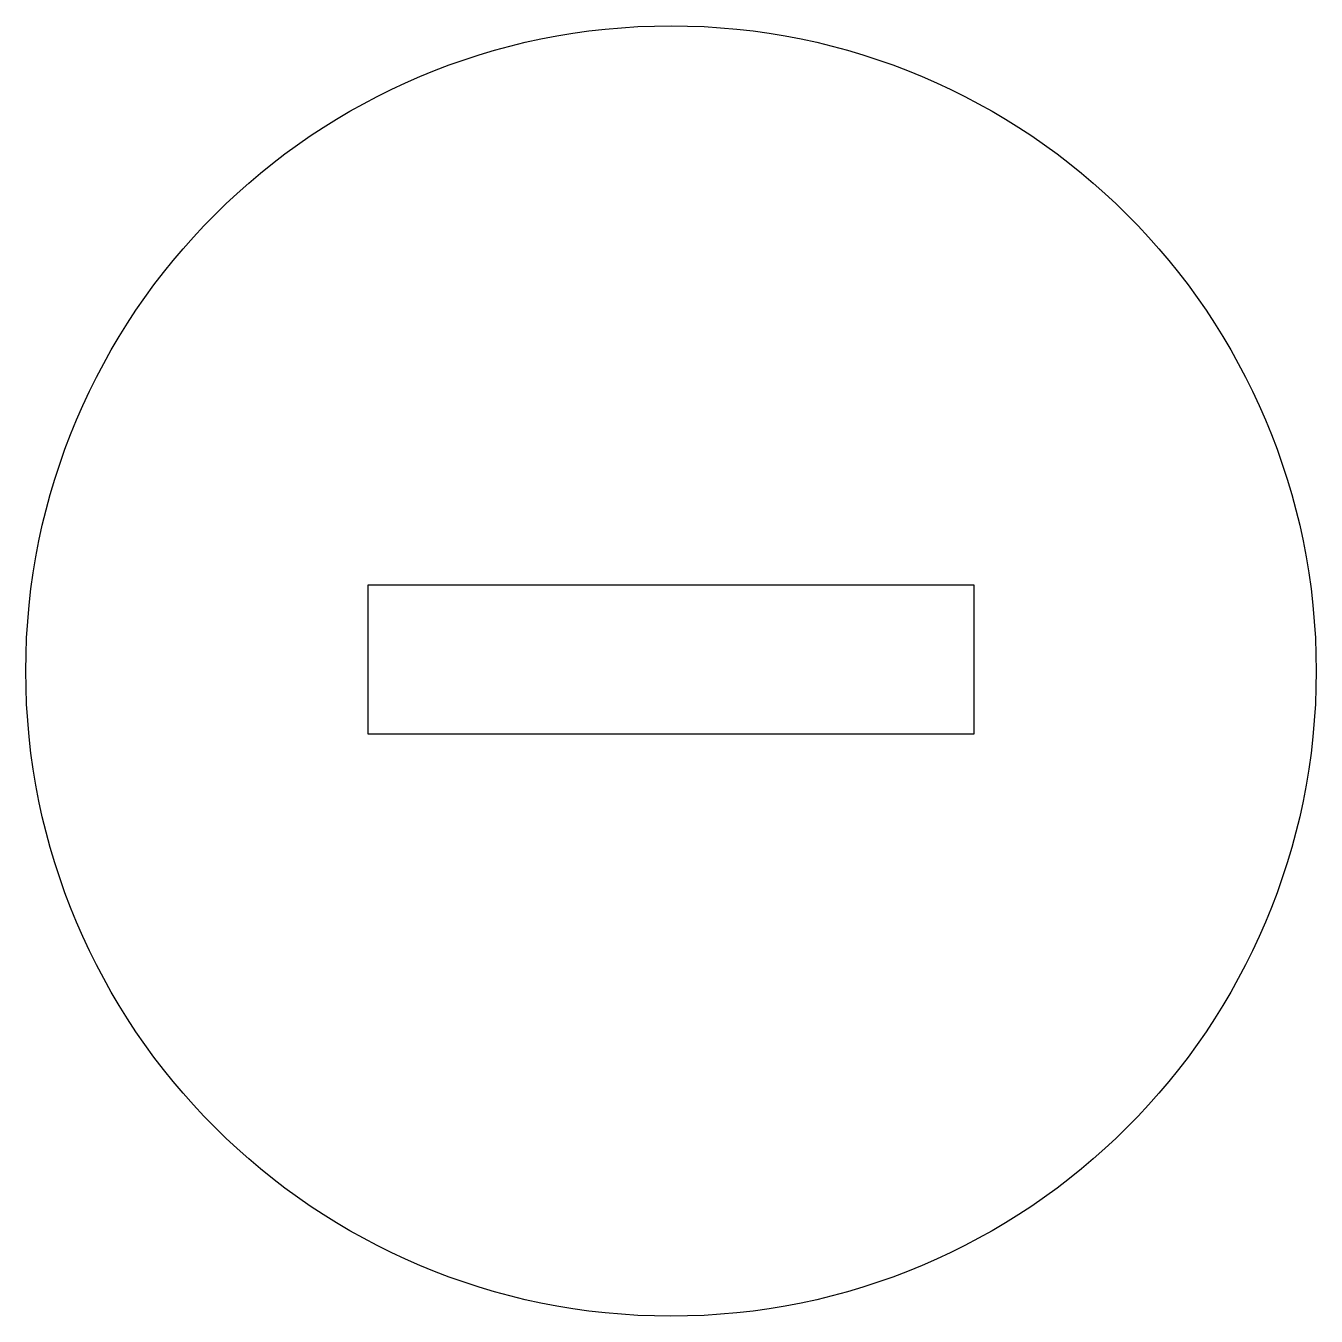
# Model space of a CAD drawing. Header units: inches. Extents: x -0.59 to 0.59, y -0.59 to 0.59.
import ezdxf

# ---------------------------------------------------------------- set-up
doc = ezdxf.new("R2010")
doc.units = ezdxf.units.IN
doc.layers.get('0').update_dxf_attribs({"linetype": 'CONTINUOUS'})

msp = doc.modelspace()

# ---------------------------------------------------------------- linework, layer by layer
msp.add_lwpolyline([(-0.275, 0.0779), (-0.275, -0.0571), (0.275, -0.0571), (0.275, 0.0779)], close=True)
msp.add_circle((0, 0), 0.585)

doc.saveas('drawing.dxf')
